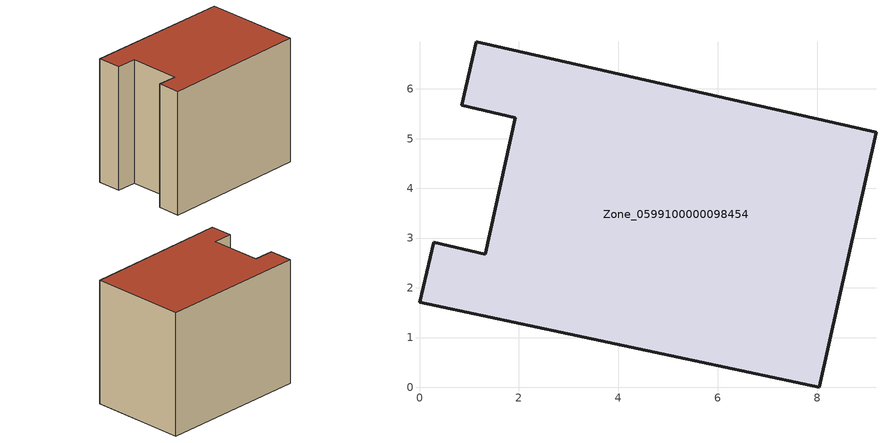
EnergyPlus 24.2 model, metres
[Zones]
Zone_0599100000098454
 floor ground (C_G): 9.18,5.13 8.04,0 0,1.71 0.29,2.92 1.32,2.68 1.93,5.42 0.85,5.67 1.14,6.95 z0
 wall outside (C_F): 8.04,0 9.18,5.13 1.14,6.95 0.85,5.67 1.93,5.42 1.32,2.68 0.29,2.92 0,1.71 8.04,0 z0:6.89
 roof outside (C_R): 0,1.71 8.04,0 9.18,5.13 1.14,6.95 0.85,5.67 1.93,5.42 1.32,2.68 0.29,2.92 z6.89
[BUILDING]
Pand.0599100000098454: North Axis=0; Terrain=City; Loads Convergence Tolerance Value=0.04; Temperature Convergence Tolerance Value=0.4; Solar Distribution=FullExterior; Maximum Number of Warmup Days=25; Minimum Number of Warmup Days=1
[Site:Location]
Rotterdam.The.Hague.AP_ZH_NLD Design_Conditions: Latitude=51.96; Longitude=4.45; Time Zone=1; Elevation=-4.5
[SITE:GROUNDTEMPERATURE:BUILDINGSURFACE]
18, 18, 18, 18, 18, 18, 18, 18, 18, 18, 18, 18
[MATERIAL] Thermal Absorptance=0.9; Solar Absorptance=0.7; Visible Absorptance=0.7
Name | Roughness | Thickness | Conductivity | Density | Specific Heat
G.TI.1946 | MediumSmooth | 0.15 | 1 | 540 | 1210
F.TI.1946 | Rough | 0.3 | 0.857143 | 1920 | 840
R.TI.1946 | MediumRough | 0.2 | 0.1 | 1500 | 1000
[CONSTRUCTION]
C_G: G.TI.1946
C_F: F.TI.1946
C_R: R.TI.1946
[ZONE]
Zone_0599100000098454: Type=1; Multiplier=1; Ceiling Height=Autocalculate; Volume=Autocalculate; Floor Area=autocalculate; Part of Total Floor Area=Yes
[ZONEINFILTRATION:DESIGNFLOWRATE]
Infil_Zone_0599100000098454: Zone or ZoneList or Space or SpaceList=Zone_0599100000098454; Schedule=AlwaysOn; Design Flow Rate Calculation Method=Flow/Area; Flow Rate per Floor Area=0.003; Constant Term Coefficient=1; Temperature Term Coefficient=0; Velocity Term Coefficient=0; Velocity Squared Term Coefficient=0
[HVACTEMPLATE:ZONE:IDEALLOADSAIRSYSTEM]
Zone_0599100000098454: Maximum Heating Supply Air Temperature=50; Minimum Cooling Supply Air Temperature=13; Maximum Heating Supply Air Humidity Ratio=0.0156; Minimum Cooling Supply Air Humidity Ratio=0.0077; Heating Limit=NoLimit; Cooling Limit=NoLimit; Dehumidification Control Type=ConstantSensibleHeatRatio; Cooling Sensible Heat Ratio=0.7; Dehumidification Setpoint=60; Humidification Control Type=None; Humidification Setpoint=30; Outdoor Air Method=None; Outdoor Air Flow Rate per Person=0.00944; Outdoor Air Flow Rate per Zone Floor Area=0; Outdoor Air Flow Rate per Zone=0; Demand Controlled Ventilation Type=None; Outdoor Air Economizer Type=NoEconomizer; Heat Recovery Type=None; Sensible Heat Recovery Effectiveness=0.7; Latent Heat Recovery Effectiveness=0.65
[ZONECONTROL:THERMOSTAT]
ThermostatControl_Zone_0599100000098454: Zone or ZoneList=Zone_0599100000098454; Control Type Schedule=DualSetpointControlType; Control 1=Thermostat_Zone_0599100000098454; Temperature Difference Between Cutout And Setpoint=0
[THERMOSTATSETPOINT:DUALSETPOINT]
Thermostat_Zone_0599100000098454: Heating Setpoint Temperature Schedule=HeatingSetpoint_Zone_0599100000098454; Cooling Setpoint Temperature Schedule=CoolingSetpoint_Zone_0599100000098454
[SCHEDULE:COMPACT]
HeatingSetpoint_Zone_0599100000098454: Through: 12/31, For: AllDays, Until: 24:00, 21
CoolingSetpoint_Zone_0599100000098454: Through: 12/31, For: AllDays, Until: 24:00, 24
DualSetpointControlType: Through: 12/31, For: AllDays, Until: 24:00, 4
AlwaysOn: Through: 12/31, For: AllDays, Until: 24:00, 1
